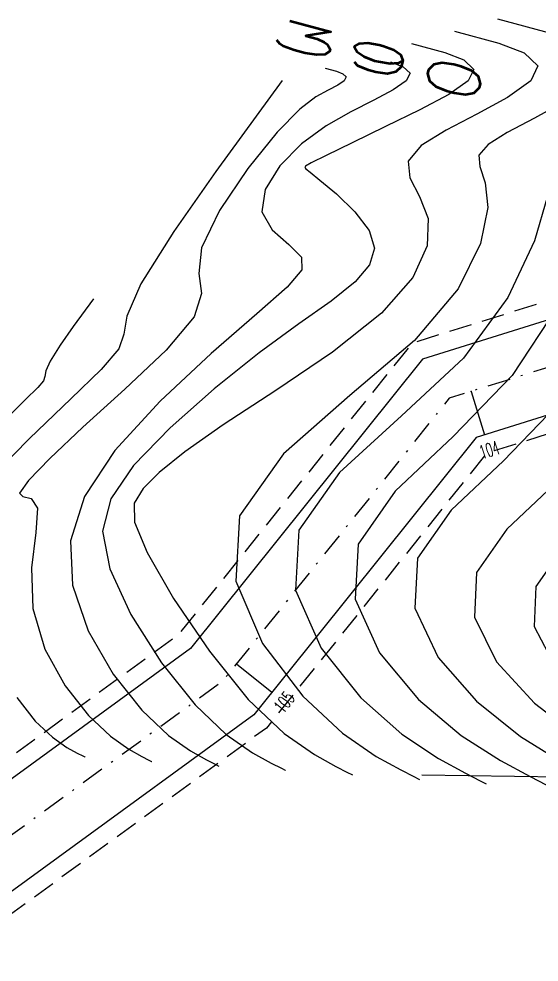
# Model space of a CAD drawing. Header units: millimetres. Extents: x 276147 to 291056, y 9594849 to 9609891.
# Drawn here: x 285088.4 to 285117.1, y 9596544 to 9596596 of the extents above; entities that cross this region are included whole.
import ezdxf
from ezdxf.enums import TextEntityAlignment as Align

# ---------------------------------------------------------------- set-up
doc = ezdxf.new("R2010")
doc.units = ezdxf.units.MM
doc.header["$LTSCALE"] = 10
for name, pattern in [('CONTINUO', [0]), ('DASHDOTX2', [50.8, 25.4, -12.7, 0, -12.7]), ('HIDDEN', [0.375, 0.25, -0.125])]:
    doc.linetypes.add(name, pattern=pattern)
for name, color, linetype in [('Curvas mestras', 30, 'Continuous'), ('Curvas simples', 9, 'Continuous'), ('Curvas texto', 2, 'Continuous'), ('LINHA02', 8, 'Continuous'), ('TG', 7, 'CONTINUO')]:
    doc.layers.add(name, color=color, linetype=linetype)
doc.styles.add('ROMAND', font='romand', dxfattribs={"height": 0.2})
doc.styles.add('SIMPLEX', font='simplex', dxfattribs={"height": 0.2})

msp = doc.modelspace()

# ---------------------------------------------------------------- linework, layer by layer
at = {"color": 8, "linetype": 'HIDDEN', "ltscale": 0.5, "elevation": 160.1796621240507, "flags": 128}
for points in [[(285284.4066639607, 9596526.482070172), (285270.5826698519, 9596522.259217547), (285252.1874144828, 9596516.639969464), (285244.6637616719, 9596517.652206672), (285240.8799137478, 9596523.684238628), (285243.4126827257, 9596545.38090043), (285230.2537774265, 9596548.6337094), (285199.4507043695, 9596547.796458796), (285180.1765932365, 9596543.374876408), (285162.1225250977, 9596545.187320657), (285157.7266263914, 9596549.70200622), (285161.5581282348, 9596557.913740786), (285153.2551091654, 9596579.718767166), (285130.9623938378, 9596584.62452904), (285110.0950859511, 9596578.108072596), (285097.2086925445, 9596562.038380977), (285064.8856910209, 9596538.509236362), (285052.1738307181, 9596523.014541393), (285036.6182420748, 9596511.097859764), (285028.5252062663, 9596504.898021668), (285022.1250464947, 9596498.753929328), (285006.5727289441, 9596498.09449322)], [(285284.4066639615, 9596519.162755683), (285272.627692194, 9596515.564601533), (285252.7697705843, 9596509.498548863), (285240.4778465066, 9596511.152312424), (285233.6416384185, 9596522.050273048), (285235.7446760184, 9596540.065692516), (285229.4952845325, 9596541.610507693), (285200.3370794597, 9596540.817965832), (285180.6212545474, 9596536.295051988), (285158.8861235605, 9596538.477037383), (285149.3394452614, 9596548.281687943), (285153.9625866556, 9596558.190076753), (285148.0586175055, 9596573.694822913), (285131.2740132702, 9596577.388463207), (285114.2201054307, 9596572.0628578), (285102.0845496327, 9596556.929481603), (285069.7294436952, 9596533.37696696), (285057.0727241201, 9596517.949483927), (285040.8751770524, 9596505.54101672), (285033.0916450059, 9596499.578280406), (285025.0644761262, 9596491.872274842), (285006.5727289441, 9596491.088203546)]]:
    msp.add_lwpolyline(points, dxfattribs=at)
at = {"linetype": 'Continuous'}
for p in [(285113.358855107, 9596575.460595267, 160.1796621240507), (285113.358855107, 9596575.460595267, 160.1796621240507), (285100.4328639259, 9596560.464398017, 160.1796621240507), (285100.4328639259, 9596560.464398017, 160.1796621240507)]:
    msp.add_point(p, dxfattribs=at)
at = {"layer": 'Curvas mestras', "linetype": 'CONTINUO'}
for points in [[(285108.9243829291, 9596593.603260066, -69.88893119417162), (285109.6221026747, 9596593.331319572, -69.86601427886899), (285109.9975627354, 9596592.980600333, -69.84698477902248), (285109.7899788821, 9596592.557348967, -69.83728226241918), (285109.072951532, 9596592.063336924, -69.83548735346676), (285108.0036697614, 9596591.49921488, -69.83846602678796), (285106.7308549663, 9596590.854350757, -69.84288451014118), (285105.3693298151, 9596590.072976507, -69.8446104458094), (285104.0254422983, 9596589.088041345, -69.83931187048121), (285102.8303364847, 9596587.8735799, -69.82350539738809), (285102.0143227713, 9596586.5679705, -69.7971023733521), (285101.8325086344, 9596585.350676896, -69.7608627016566), (285102.4056522272, 9596584.35787057, -69.71682451900824), (285103.3171263876, 9596583.552544948, -69.67213836087875), (285104.0159596261, 9596582.854399187, -69.6352328300386), (285104.0334650635, 9596582.150650613, -69.61182038954257), (285103.2301012462, 9596581.198582167, -69.59674857338223), (285101.5486153281, 9596579.722993972, -69.58214866273603), (285099.0454812475, 9596577.552868517, -69.56128297318037), (285096.2320900768, 9596574.933919773, -69.53193782359858), (285093.7335626754, 9596572.216046087, -69.49303057268526), (285092.0645185289, 9596569.668943213, -69.44306858887694), (285091.2975836348, 9596567.24150048, -69.37891916974013), (285091.3948826204, 9596564.802406618, -69.29703968800868), (285092.2713324815, 9596562.287481783, -69.19703496343254), (285093.6530127051, 9596559.901079852, -69.09110000656482), (285095.2187931567, 9596557.91469014, -68.99457744622167), (285096.6837672846, 9596556.529998392, -68.91979539030262), (285097.9079168985, 9596555.669488152, -68.86702437876056), (285098.7874463982, 9596555.185842387, -68.83352054896795), (285099.2607723203, 9596554.943542903, -68.81607932326415), (285099.4351557655, 9596554.85427472, -68.80965360605889), (285099.4600679735, 9596554.841522695, -68.80873565943011)], [(285118.1285174327, 9596580.155695917, -64.2598193108247), (285115.6268466053, 9596576.331521304, -64.18472293149944), (285112.3626620032, 9596572.976504676, -64.14030670953478), (285109.1831114067, 9596569.97738586, -64.10585394812779), (285107.1349294021, 9596567.05437844, -64.05118465234091), (285106.9768365923, 9596564.022410078, -63.95500397265687), (285108.3154966969, 9596561.075286832, -63.83155838140782), (285110.4695584619, 9596558.501532856, -63.70397964716222), (285112.8168256235, 9596556.528850432, -63.59221902276885), (285114.9717138932, 9596555.141658407, -63.50350598877093), (285116.6077919773, 9596554.263554787, -63.44188958286804), (285117.4999908757, 9596553.806831373, -63.40901364772844)]]:
    msp.add_polyline3d(points, dxfattribs=at)
at = {"layer": 'Curvas simples', "linetype": 'CONTINUO'}
for points in [[(285114.8075356137, 9596595.967924893, -66.8461083394618), (285117.8709023188, 9596595.152767736, -66.75790382511013)], [(285112.4380354905, 9596595.288390504, -67.87214321994952), (285114.8887298558, 9596594.63626518, -67.80157960144832), (285116.2841673469, 9596594.092384197, -67.75574581094816), (285117.0350874666, 9596593.39094472, -67.71768677871705), (285116.6430897592, 9596592.555408224, -67.69817599167845), (285115.3712070462, 9596591.644142795, -67.69384609584496), (285113.6728314676, 9596590.724243216, -67.69779450745818), (285111.9769801282, 9596589.846158067, -67.70306246008522), (285110.6151689862, 9596588.993749233, -67.70246641369567), (285109.8945399591, 9596588.134230424, -67.68876656083421), (285109.986654597, 9596587.226905268, -67.65718547269036), (285110.5207569586, 9596586.199430017, -67.61279492606673), (285110.9905087304, 9596584.971548857, -67.56312905155619), (285110.9440904277, 9596583.480859876, -67.51521264385929), (285110.1477508509, 9596581.736363813, -67.47403287063615), (285108.4222546316, 9596579.764916327, -67.4440676571362), (285105.7303085193, 9596577.625248687, -67.42799016911567), (285102.6023827601, 9596575.503607584, -67.42125506294224), (285099.7108897179, 9596573.618115313, -67.41751223537403), (285097.5841729437, 9596572.133148827, -67.41154238607533), (285096.1742947398, 9596570.998105647, -67.40264961038747), (285095.2892535998, 9596570.108639944, -67.39126877134231), (285094.7980602019, 9596569.313087672, -67.37505943487895), (285094.8138010114, 9596568.270533988, -67.34058015726303), (285095.5105796888, 9596566.592749827, -67.27161422822655), (285096.9756655003, 9596564.063581072, -67.15932671547897), (285098.9490001354, 9596561.155170316, -67.02440949823038), (285101.0836918995, 9596558.511739073, -66.89493634432118), (285103.0672405158, 9596556.636891212, -66.79368278130687), (285104.7247164101, 9596555.471775927, -66.72223179766708), (285105.9155844286, 9596554.816926753, -66.67686814700983), (285106.5564603434, 9596554.488858692, -66.6532530540976), (285106.7925725731, 9596554.36799072, -66.64455272987516), (285106.8263024642, 9596554.350724297, -66.64330984910748)], [(285110.0685363694, 9596594.608857112, -68.89817811289366), (285111.9065563924, 9596594.119762622, -68.84525539769356), (285112.9531355108, 9596593.711851882, -68.81088003483863), (285113.5163250997, 9596593.185772028, -68.78233576254253), (285113.2049503222, 9596592.550895978, -68.76778200009403), (285112.1294082972, 9596591.809877913, -68.76508965689254), (285110.525487142, 9596590.96369534, -68.7695576529627), (285108.6463295406, 9596590.037298827, -68.77692210985379), (285106.8144974684, 9596589.151541132, -68.78466826202612), (285105.3699054674, 9596588.45124808, -68.79071858586076), (285104.5576680124, 9596588.039308097, -68.79352429313849), (285104.2436983193, 9596587.850864, -68.79365168939376), (285104.1991115323, 9596587.779120186, -68.79219574239369), (285104.2556408097, 9596587.713490307, -68.78891038047414), (285104.4875113499, 9596587.528222853, -68.77818490392792), (285105.0295663691, 9596587.093777556, -68.75306763875096), (285105.938198665, 9596586.32933487, -68.70977821459792), (285106.9559834139, 9596585.348979184, -68.6572224853121), (285107.7470433885, 9596584.31552161, -68.60747784535897), (285108.0335697512, 9596583.3532743, -68.57019448102483), (285107.770019262, 9596582.432569567, -68.54531443208953), (285106.968916083, 9596581.485245796, -68.53035271426461), (285105.6508528163, 9596580.435036125, -68.52239678203159), (285103.8686908501, 9596579.17326482, -68.51682433733049), (285101.6833570239, 9596577.583155917, -68.5085857442723), (285099.2095452576, 9596575.611176403, -68.49362446900021), (285096.7770048229, 9596573.456779998, -68.47185713532646), (285094.769253078, 9596571.382666344, -68.44419354674437), (285093.5076881807, 9596569.556296283, -68.40966959317711), (285093.0652424878, 9596567.764177337, -68.35982535479388), (285093.4527311547, 9596565.697578223, -68.28432695808851), (285094.6234994895, 9596563.175530927, -68.17818081300038), (285096.3010064215, 9596560.528125586, -68.05775476872486), (285098.1512420283, 9596558.213214608, -67.94475690534136), (285099.8755034016, 9596556.583445303, -67.85673911220192), (285101.3163166529, 9596555.570631543, -67.79462807185746), (285102.3515149149, 9596555.001385072, -67.75519437438608), (285102.9086168319, 9596554.716200797, -67.73466617861095), (285103.1138641705, 9596554.61113322, -67.72710318429426), (285103.1431852177, 9596554.596123, -67.72602273782513)], [(285105.3295371254, 9596593.249789337, -70.95024788638375), (285105.9422104655, 9596593.086757507, -70.93260697045162), (285106.2910698383, 9596592.95078726, -70.92114852284114), (285106.478799369, 9596592.775427643, -70.91163378304599), (285106.3750084423, 9596592.563801955, -70.9067825045463), (285106.0164937674, 9596592.316795936, -70.90588507023905), (285105.481853383, 9596592.034735413, -70.90737441318606), (285104.8153813915, 9596591.671402682, -70.90884689034692), (285103.924162162, 9596590.99441188, -70.90455262953445), (285102.680980129, 9596589.724834606, -70.88790513501999), (285101.0672343959, 9596587.724229023, -70.8547412112498), (285099.4987907347, 9596585.416096592, -70.81059060620873), (285098.500129588, 9596583.364425337, -70.76340636823123), (285098.3709625014, 9596581.954872992, -70.71980978062174), (285098.5119254238, 9596580.859770076, -70.68109486807634), (285098.0988834119, 9596579.573117824, -70.64722396342813), (285096.5549907208, 9596577.736364434, -70.61802708965524), (285094.292550423, 9596575.580755012, -70.59280548817742), (285091.9711537853, 9596573.48497965, -70.57072804579775), (285090.1481205677, 9596571.772985412, -70.55122273796269), (285088.9716834804, 9596570.549737308, -70.53475358782134), (285088.4878027124, 9596569.86545134, -70.52204353132083), (285088.6618128022, 9596569.677178657, -70.51238104325284), (285089.1365406642, 9596569.569301033, -70.49931652776695), (285089.4741885523, 9596569.033031384, -70.4749657769248), (285089.3823179469, 9596567.698318437, -70.43307291765495), (285089.1499312346, 9596565.750055118, -70.3738953691468), (285089.2113890283, 9596563.511870153, -70.29931890542184), (285089.8819380834, 9596561.282286717, -70.21279766168709), (285091.0003656921, 9596559.25939176, -70.12405883907604), (285092.286344285, 9596557.616165673, -70.0443979870438), (285093.4920301702, 9596556.476552485, -69.98285172131409), (285094.499516144, 9596555.768344762, -69.93942070586172), (285095.2233768824, 9596555.370299712, -69.9118467436897), (285095.6129288111, 9596555.170886008, -69.89749248054841), (285095.7564483623, 9596555.09741722, -69.89220404045454), (285095.7769507266, 9596555.086921396, -69.89144854826418)], [(285102.9599327432, 9596592.570135187, -71.976280935251), (285099.3040681447, 9596587.5748033, -71.88597586031801), (285096.9832196011, 9596584.264177773, -71.82407815221495), (285095.167734498, 9596581.37815382, -71.76594970278937), (285094.4017878583, 9596579.60799742, -71.72331897433878), (285094.2308722386, 9596578.616022188, -71.69424395818758), (285093.9508088253, 9596577.807302387, -71.67336500200007), (285092.9916498597, 9596576.673286747, -71.65545834871273), (285091.3203737755, 9596575.050911792, -71.63584345424577), (285089.0381910506, 9596572.863484524, -71.60997551909212), (285086.3684483765, 9596570.17105478, -71.57533894086055)], [(285118.6215365267, 9596591.482445203, -66.62256359742285), (285116.8489668887, 9596590.498418463, -66.62589997509758), (285115.34412334, 9596589.70760394, -66.63019347699854), (285114.2951254708, 9596589.0613277, -66.63007287992195), (285113.7922380039, 9596588.473936906, -66.62091950108561), (285113.8447514932, 9596587.836947888, -66.59899195874141), (285114.1380568653, 9596586.95057667, -66.56405888907875), (285114.2765718837, 9596585.59221145, -66.51676630743577), (285113.8809758437, 9596583.606312314, -66.45963167134005), (285112.636996142, 9596581.105614832, -66.40265777430295), (285110.2466257017, 9596578.269925427, -66.35771873828753), (285106.6855603623, 9596575.244256493, -66.33005432629989), (285103.0243246272, 9596572.034450108, -66.29836671732164), (285100.6071499231, 9596568.611558303, -66.23472378126144), (285100.4016230044, 9596565.017639697, -66.12108080103324), (285101.868752966, 9596561.578790301, -65.97894305080672), (285104.0929042433, 9596558.69211872, -65.83970341385839), (285106.2817212528, 9596556.655331625, -65.729022813754), (285108.1359593657, 9596555.36854288, -65.64963500658314), (285109.4796539448, 9596554.632469427, -65.59854195222988), (285110.2043038526, 9596554.261515584, -65.57183989681334), (285110.4712799783, 9596554.124849224, -65.5620023282504), (285110.5094197088, 9596554.105324596, -65.5605969274443)], [(285117.5626350365, 9596586.212874053, -65.47040356337357), (285116.8499243675, 9596583.751238516, -65.40404521047867), (285115.3827572885, 9596580.630655872, -65.33123854882115), (285112.9367356525, 9596577.300722867, -65.27122082860706), (285109.5241106829, 9596574.110380586, -65.23518052798727), (285106.103718018, 9596571.005918488, -65.20211034905196), (285103.8710396624, 9596567.83296837, -65.14295421671386), (285103.6892297986, 9596564.520024886, -65.03804238684506), (285105.0921243325, 9596561.327039063, -64.90525074241714), (285107.2812313527, 9596558.596825788, -64.77184153042299), (285109.5492734367, 9596556.592090523, -64.66062090187597), (285111.5538371304, 9596555.255101144, -64.57657050402167), (285113.0437224613, 9596554.448012108, -64.52021577764799), (285113.8521473642, 9596554.03417348, -64.49042677224179), (285114.149988381, 9596553.88170672, -64.47945187365667), (285114.1925369553, 9596553.8599259, -64.47788403861021)], [(285092.555554098, 9596580.552389067, -72.79206424185804), (285091.4384725805, 9596579.026024155, -72.76447081853668), (285090.7293167844, 9596578.014435297, -72.74555749343972), (285090.1745773751, 9596577.132586824, -72.72779592414417), (285089.9405348376, 9596576.59170171, -72.71476980336273), (285089.888309755, 9596576.288596278, -72.70588572628593), (285089.8027342389, 9596576.041486954, -72.69950604057203), (285089.4874081396, 9596575.67179592, -72.69372140810856), (285088.8209892542, 9596575.01376248, -72.68553581073911), (285087.7009041255, 9596573.904834688, -72.67168162218559), (285086.1379270142, 9596572.322517473, -72.65120542628256), (285084.5962360742, 9596570.804553144, -72.63241071192579), (285083.653358186, 9596570.028744867, -72.62591528871826), (285083.7008904893, 9596570.444908803, -72.63859836590974), (285084.3867001704, 9596571.590917092, -72.6623851034933), (285085.1727236843, 9596572.776658863, -72.6854622119249), (285085.6348989986, 9596573.463171097, -72.69868092666411), (285085.8051741657, 9596573.716096077, -72.70355095949753), (285085.8294997626, 9596573.75222893, -72.70424669028989)], [(285118.0993347306, 9596574.704216648, -63.08102821101465), (285115.1367314124, 9596571.647635188, -63.04033755525279), (285112.2544444332, 9596568.924479792, -63.00896065731331), (285110.3988191416, 9596566.275788508, -62.95941508796795), (285110.264443386, 9596563.524795268, -62.87196555852688), (285111.5388680639, 9596560.8235356, -62.75786607313467), (285113.6578855708, 9596558.40623992, -62.63611776384323), (285116.08437781, 9596556.465610333, -62.52381714354533), (285118.389590656, 9596555.028215677, -62.43044147357841)], [(285117.9081153649, 9596570.310640544, -61.94015605558207), (285115.3254421519, 9596567.870557828, -61.91204080756552), (285113.6627088786, 9596565.497197572, -61.86764549082409), (285113.5520511794, 9596563.027180456, -61.78892712419885), (285114.7622404281, 9596560.571783364, -61.68417371200893), (285116.8462126803, 9596558.31094699, -61.56825588052424), (285119.3519299939, 9596556.402369237, -61.45541523178371)], [(285118.3964388709, 9596566.816635864, -60.81512097789937), (285116.9265986179, 9596564.71860764, -60.77587592633471), (285116.8396579757, 9596562.529566647, -60.70588874278155), (285117.9856127946, 9596560.32003213, -60.61048138359592)], [(285088.3444714433, 9596558.607485576, -71.15674801994146), (285089.3538954136, 9596557.317641206, -71.09421852792413), (285090.3002940555, 9596556.423106572, -71.0459080321275), (285091.0911163896, 9596555.867201373, -71.01181701276482), (285091.6593083682, 9596555.554758033, -70.9901729510425), (285091.9650852997, 9596555.398228113, -70.97890560511995), (285092.0777399599, 9596555.34055972, -70.97475449499007), (285092.0938334822, 9596555.3323211, -70.97416146986916)]]:
    msp.add_polyline3d(points, dxfattribs=at)
at = {"layer": 'LINHA02', "extrusion": (-0.0200587750042602, 0.0327446982403546, 0.999262443146182)}
msp.add_line((285110.6513269733, 9596554.356962558, -458.8560680208288), (285146.7858984385, 9596553.84632808, -458.1139848815769), dxfattribs=at)
at = {"layer": 'TG', "color": 3, "linetype": 'Continuous'}
for p, q in [((285113.358855107, 9596575.460595267, 160.1796621240507), (285114.104065697, 9596573.074246343, 160.1796621240507)), ((285113.358855107, 9596575.460595267, 160.1796621240507), (285114.1040656968, 9596573.074246343, 160.1796621240507)), ((285100.4328639259, 9596560.464398017, 160.1796621240507), (285102.3832206082, 9596558.90039392, 160.1796621240507)), ((285100.4328639261, 9596560.464398017, 160.1796621240507), (285102.3832206089, 9596558.90039392, 160.1796621240507))]:
    msp.add_line(p, q, dxfattribs=at)
at = {"layer": 'TG', "color": 8, "linetype": 'CONTINUO', "elevation": 160.1796621240507}
for points in [[(285284.6988100097, 9596525.525696455), (285270.8748159009, 9596521.30284383), (285252.2706082115, 9596515.61976652), (285244.0657737913, 9596516.723650351), (285239.8458744151, 9596523.450814972), (285242.3172531961, 9596544.621585013), (285230.1454212986, 9596547.63039487), (285199.5773293825, 9596546.799531229), (285180.2401162809, 9596542.363472918), (285161.6601820209, 9596544.22870876), (285156.5284576585, 9596549.499103611), (285160.4730508663, 9596557.953217354), (285152.512753214, 9596578.858203702), (285131.0069108995, 9596583.59080535), (285110.6843744482, 9596577.244470483), (285097.9052435571, 9596561.30853821), (285065.5776556886, 9596537.77605502), (285052.8736726326, 9596522.290961755), (285037.226375643, 9596510.304025045), (285029.1775546577, 9596504.138058633), (285022.5449650136, 9596497.77083583), (285006.6150920272, 9596497.095390938)], [(285284.1145179129, 9596520.1191294), (285272.3355461454, 9596516.52097525), (285252.6865768554, 9596510.518751808), (285241.0758343874, 9596512.080868745), (285234.6756777513, 9596522.283696704), (285236.8401055482, 9596540.825007934), (285229.6036406599, 9596542.613822224), (285200.2104544468, 9596541.814893398), (285180.5577315029, 9596537.306455476), (285159.3484666372, 9596539.43564928), (285150.5376139942, 9596548.484590553), (285155.0476640241, 9596558.150600186), (285148.8009734568, 9596574.555386377), (285131.2294962084, 9596578.422186896), (285113.6308169336, 9596572.926459912), (285101.3879986201, 9596557.65932437), (285069.0374790274, 9596534.110148303), (285056.3728822055, 9596518.673063565), (285040.2670434841, 9596506.33485144), (285032.4392966146, 9596500.338243442), (285024.6445576075, 9596492.85536834), (285006.5303658611, 9596492.087305827)]]:
    msp.add_lwpolyline(points, dxfattribs=at)
at = {"layer": 'TG', "color": 1, "linetype": 'DASHDOTX2', "ltscale": 0.005, "elevation": 160.1796621240507, "flags": 128}
msp.add_lwpolyline([(285284.406663961, 9596522.822412927), (285271.6051810231, 9596518.91190954), (285252.4785925334, 9596513.069259163), (285242.5708040892, 9596514.402259547), (285237.2607760833, 9596522.867255837), (285239.5786793719, 9596542.723296473), (285229.8745309795, 9596545.122108547), (285199.8938919146, 9596544.307212312), (285180.3989238919, 9596539.834964197), (285160.5043243289, 9596541.83217902), (285153.5330358263, 9596548.99184708), (285157.760357445, 9596558.051908767), (285150.6568633354, 9596576.70679504), (285131.1182035539, 9596581.006496124), (285112.1575956909, 9596575.085465197), (285099.6466210886, 9596559.483931292), (285067.3075673581, 9596535.94310166), (285054.6232774191, 9596520.48201266), (285038.7467095636, 9596508.319438243), (285030.8084256359, 9596502.238151036), (285023.5947613104, 9596495.313102083), (285006.572728944, 9596494.591348384)], dxfattribs=at)

# ---------------------------------------------------------------- texts
at = {"layer": 'Curvas texto', "extrusion": (-0.0200587750042602, 0.0327446982403546, 0.999262443146182), "style": 'SIMPLEX', "width": 3.299405243505555}
msp.add_text('390', height=1.5, rotation=133.5870341111033, dxfattribs=at).set_placement((-5256011.625747609, -8028394.215488674, 308448.7885240301), (-5256020.399951416, -8028384.997490888, 308448.7885240301), align=Align.FIT)
at = {"layer": 'TG', "color": 5, "extrusion": (-0.0589311874177136, -0.0185379467230943, 0.998089905610126), "style": 'ROMAND', "width": 0.5310344818523804}
msp.add_text('104', height=0.75, rotation=89.9805743206689, dxfattribs=at).set_placement((-9068771.118674034, 3145635.419085357, -194542.9993733316), (-9068771.118301088, 3145636.519085292, -194542.9993733316), align=Align.FIT)
at = {"layer": 'TG', "color": 5, "extrusion": (-0.0385479904461952, -0.0482762131046959, 0.998089905610126), "style": 'ROMAND', "width": 0.5403508769567706}
msp.add_text('105', height=0.75, rotation=89.98057441771329, dxfattribs=at).set_placement((-5765214.67485121, 7662422.417187002, -474115.7727883013), (-5765214.674478265, 7662423.517186939, -474115.7727883013), align=Align.FIT)

doc.saveas('drawing.dxf')
